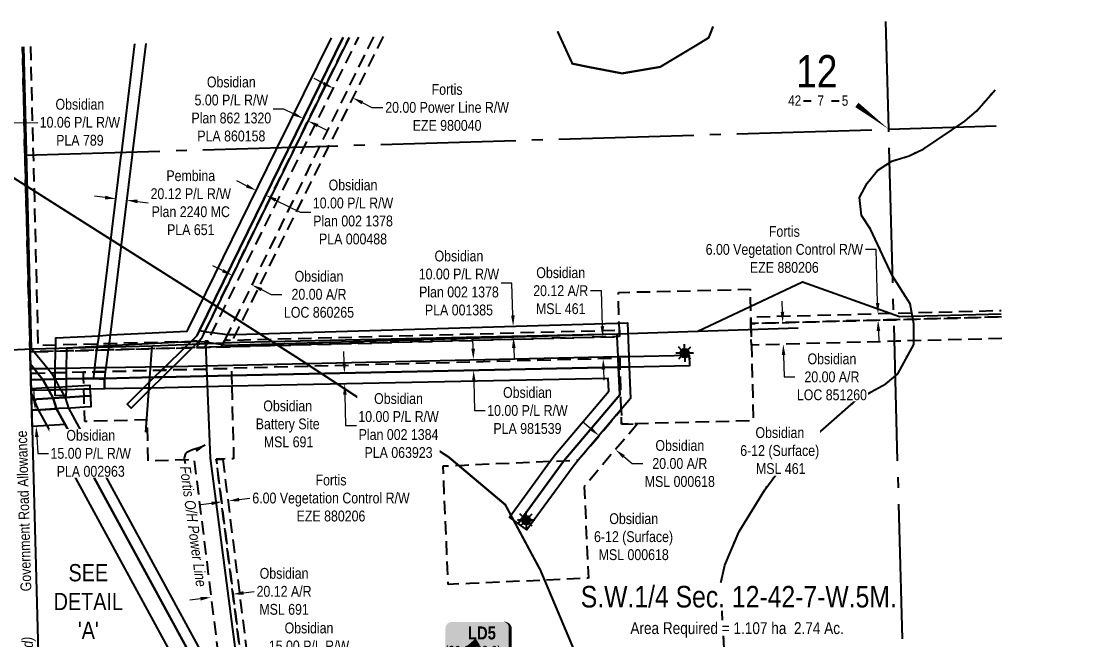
# Model space of a CAD drawing. Extents: x 633209 to 644713, y 5826006 to 5832721.
# Drawn here: x 642962 to 643951, y 5829767 to 5830340 of the extents above; entities that cross this region are included whole.
import ezdxf
from ezdxf.enums import TextEntityAlignment as Align

# ---------------------------------------------------------------- set-up
doc = ezdxf.new("R2010")
doc.units = 0
doc.header["$LTSCALE"] = 5
doc.header["$PDSIZE"] = 0.5
for name, pattern in [('DASHDOT2', [12.7, 6.35, -3.175, 0, -3.175]), ('foc-ACCESSROAD', [3.75, 2.5, -1.25]), ('foc-FLOWLINE', [3.75, 2.5, -1.25]), ('foc-QUARTERLINE', [33, 25, -3, 2, -3]), ('foc-WHEELTRACKS', [2, 0.4, -1.6])]:
    doc.linetypes.add(name, pattern=pattern)
doc.layers.get('Defpoints').update_dxf_attribs({"color": 9})
for name, color, linetype in [('10', 1, 'Continuous'), ('9', 3, 'Continuous'), ('AS-POWER', 104, 'foc-POWER'), ('AS-WILDLIFE', 131, 'DASHDOT2'), ('C-AR', 13, 'foc-ACCESSROAD'), ('C-RW', 13, 'Continuous'), ('C-SYMBOL', 7, 'Continuous'), ('C-WS', 13, 'foc-ACCESSROAD'), ('C-WS-S', 8, 'Continuous'), ('CG-NOTES', 7, 'Continuous'), ('DETAIL-T', 7, 'Continuous'), ('F-EZE', 190, 'foc-FLOWLINE'), ('F-RW', 190, 'Continuous'), ('L-AREAREQUIRED', 7, 'Continuous'), ('L-QSEC', 8, 'foc-QUARTERLINE'), ('L-ROAD-T', 7, 'Continuous'), ('L-SEC', 7, 'Continuous'), ('L-SECLBL', 7, 'Continuous'), ('P-TEMP-BLOCKS', 250, 'Continuous'), ('T-WATER-P3', 160, 'foc-WHEELTRACKS')]:
    doc.layers.add(name, color=color, linetype=linetype)
for name, color, linetype, lineweight in [('C-AR-T', 13, 'Continuous', 9), ('C-RW-T', 13, 'Continuous', 9), ('C-WS-T', 13, 'Continuous', 9), ('F-EZE-T', 190, 'Continuous', 9), ('T-TEXT', 48, 'Continuous', 18)]:
    doc.layers.add(name, color=color, linetype=linetype, lineweight=lineweight)
doc.styles.add('100L', font='ARIALN.TTF', dxfattribs={"height": 11})
doc.styles.add('175L', font='ARIALN.TTF', dxfattribs={"height": 20})
doc.styles.add('80', font='ARIALN.TTF', dxfattribs={"height": 10})
doc.styles.add('80CG', font='ARIALN.TTF', dxfattribs={"height": 10})
doc.styles.add('80L', font='ARIALN.TTF', dxfattribs={"height": 10})
doc.styles.add('80LS', font='ARIALNI.TTF', dxfattribs={"height": 10})
doc.styles.add('BOLD', font='ARIALNB.TTF')
doc.styles.add('foc-LtypeFont', font='ARIALN.TTF', dxfattribs={"height": 7.35})
doc.styles.add('SIMPLEX', font='ARIALN.TTF')
doc.linetypes.add('foc-POWER', pattern='A,6,-1,["P",foc-LtypeFont,S=0.2,R=0,X=-0.625,Y=-0.75],-1.24,4', length=12.24)
doc.linetypes.add('foc-POWER-NOLINE', pattern='A,0,-4,["P",foc-LtypeFont,S=0.2,R=0,X=-0.625,Y=-0.75],-8.24', length=12.24)
doc.linetypes.add('foc-TOPO-flowdirection-NOLINE', pattern='A,0,[">",foc-LtypeFont,S=0.3,R=0,X=0,Y=-0.945],-20,[">",foc-LtypeFont,S=0.3,R=0,X=0,Y=-0.945],0', length=20)
doc.dimstyles.new('Compass 5 000', dxfattribs={"dimscale": 5, "dimtxt": 9, "dimasz": 2, "dimexe": 0.2, "dimexo": 0.0625, "dimgap": 0.5, "dimtad": 0, "dimtih": 1, "dimtoh": 1, "dimzin": 0, "dimdsep": 46, "dimtxsty": '80CG', "dimcen": 0.1, "dimse1": 1, "dimse2": 1, "dimclrd": 256, "dimclrt": 256, "dimaunit": 1, "dimadec": 4, "dimazin": 0, "dimtfac": 0.06, "dimtofl": 0, "dimtmove": 0, "dimatfit": 1, "dimfxl": 0.2, "dimtolj": 1, "dimtzin": 0, "dimlwd": -1, "dimarcsym": 0})

# ---------------------------------------------------------------- blocks, each defined once
blk = doc.blocks.new('L-SECLBL')
at = {"layer": '9', "color": 7}
for p, q in [((-5.08, -27.83), (-12.29, -27.83)), ((20.7, -27.83), (13.5, -27.83))]:
    blk.add_line(p, q, dxfattribs=at)
at = {"layer": '10', "color": 2, "style": 'SIMPLEX'}
blk.add_attdef('SEC', text='', height=30, dxfattribs=at).set_placement((0, 0), align=Align.MIDDLE)
at = {"layer": '10', "color": 5, "style": '80L'}
blk.add_attdef('TWP', text='', height=9.5, dxfattribs=at).set_placement((-14.43, -27.37), align=Align.MIDDLE_RIGHT)
blk.add_attdef('RGE', text='', height=9.5, dxfattribs=at).set_placement((3.62, -27.37), align=Align.MIDDLE_CENTER)
blk.add_attdef('MER', text='', height=9.5, dxfattribs=at).set_placement((23.17, -27.37), align=Align.MIDDLE_LEFT)
blk = doc.blocks.new('label_road_undeveloped')
at = {"layer": 'L-ROAD-T', "style": '80L'}
blk.add_text('Government Road Allowance', height=10, dxfattribs=at).set_placement((0, 0), align=Align.MIDDLE_CENTER)
at = {"layer": 'T-TEXT', "style": '80LS'}
blk.add_text('(Undeveloped)', height=10, dxfattribs=at).set_placement((-154.19, 0), align=Align.MIDDLE_CENTER)
blk = doc.blocks.new('*D392')
at = {"layer": 'C-AR-T', "transparency": 16777216}
for p, q in [((643667.4, 5830070.6), (643667.14, 5830080.6)), ((643668.46, 5830030.6), (643668.99, 5830010.35)), ((643668.99, 5830010.35), (643678.99, 5830010.35))]:
    blk.add_line(p, q, dxfattribs=at)
for points in [[(643669.07, 5830070.65), (643665.74, 5830070.56), (643667.67, 5830060.61)], [(643670.12, 5830030.64), (643666.79, 5830030.56), (643668.19, 5830040.6)]]:
    blk.add_solid(points, dxfattribs=at)
at = {"layer": 'Defpoints', "color": 0, "transparency": 16777216}
for p in [(643703.16, 5830061.54), (643668.19, 5830040.6), (643703.69, 5830041.53)]:
    blk.add_point(p, dxfattribs=at)
at = {"layer": 'C-AR-T', "transparency": 16777216, "insert": (643713.28, 5830010.35), "char_height": 10, "attachment_point": 5, "style": '80CG', "bg_fill": 3, "box_fill_scale": 1.1, "bg_fill_color": 256, "bg_fill_true_color": 13158600, "bg_fill_transparency": 0}
blk.add_mtext('\\A1;Obsidian\\P20.00 A/R\\PLOC 851260', dxfattribs=at)
blk = doc.blocks.new('*D395')
at = {"layer": 'C-AR-T', "transparency": 16777216}
for p, q in [((643148.68, 5830108.78), (643139.7, 5830113.18)), ((643184.66, 5830091.18), (643193.64, 5830086.79)), ((643193.64, 5830086.79), (643203.64, 5830086.79))]:
    blk.add_line(p, q, dxfattribs=at)
for points in [[(643149.41, 5830110.28), (643147.95, 5830107.29), (643157.66, 5830104.39)], [(643185.39, 5830092.68), (643183.93, 5830089.69), (643175.68, 5830095.58)]]:
    blk.add_solid(points, dxfattribs=at)
at = {"layer": 'Defpoints', "color": 0, "transparency": 16777216}
for p in [(643174.39, 5830138.58), (643192.4, 5830129.77), (643175.68, 5830095.58)]:
    blk.add_point(p, dxfattribs=at)
at = {"layer": 'C-AR-T', "transparency": 16777216, "insert": (643237.98, 5830086.79), "char_height": 10, "attachment_point": 5, "style": '80CG'}
blk.add_mtext('\\A1;Obsidian\\P20.00 A/R\\PLOC 860265', dxfattribs=at)
blk = doc.blocks.new('*D398')
at = {"layer": 'C-AR-T', "transparency": 16777216}
for p, q in [((643499.7, 5830090.17), (643489.7, 5830090.17)), ((643500.55, 5830057.33), (643499.7, 5830090.17)), ((643501.6, 5830017.21), (643501.86, 5830007.21))]:
    blk.add_line(p, q, dxfattribs=at)
for points in [[(643502.22, 5830057.37), (643498.89, 5830057.28), (643500.81, 5830047.33)], [(643503.26, 5830017.25), (643499.93, 5830017.16), (643501.34, 5830027.2)]]:
    blk.add_solid(points, dxfattribs=at)
at = {"layer": 'Defpoints', "color": 0, "transparency": 16777216}
for p in [(643482.96, 5830046.86), (643500.81, 5830047.33), (643483.48, 5830026.74)]:
    blk.add_point(p, dxfattribs=at)
at = {"layer": 'C-AR-T', "transparency": 16777216, "insert": (643461.96, 5830090.17), "char_height": 10, "attachment_point": 5, "style": '80CG'}
blk.add_mtext('\\A1;Obsidian\\P20.12 A/R\\PMSL 461', dxfattribs=at)
blk = doc.blocks.new('*D403')
at = {"layer": 'C-AR-T', "transparency": 16777216}
for p, q in [((643167.95, 5829810.28), (643177.86, 5829811.64)), ((643128.19, 5829804.85), (643118.28, 5829803.5))]:
    blk.add_line(p, q, dxfattribs=at)
for points in [[(643167.73, 5829811.94), (643168.18, 5829808.63), (643158.05, 5829808.93)], [(643127.97, 5829806.5), (643128.42, 5829803.2), (643138.1, 5829806.2)]]:
    blk.add_solid(points, dxfattribs=at)
at = {"layer": 'Defpoints', "color": 0, "transparency": 16777216}
for p in [(643158.05, 5829808.93), (643139.65, 5829794.87), (643159.6, 5829797.6)]:
    blk.add_point(p, dxfattribs=at)
at = {"layer": 'C-AR-T', "transparency": 16777216, "insert": (643205.6, 5829811.64), "char_height": 10, "attachment_point": 5, "style": '80CG'}
blk.add_mtext('\\A1;Obsidian\\P20.12 A/R\\PMSL 691', dxfattribs=at)
blk = doc.blocks.new('*D411')
at = {"layer": 'C-AR-T', "transparency": 16777216}
for p, q in [((643489.86, 5829962.32), (643482.22, 5829968.77)), ((643520.38, 5829936.53), (643528.02, 5829930.08)), ((643528.02, 5829930.08), (643538.02, 5829930.08))]:
    blk.add_line(p, q, dxfattribs=at)
for points in [[(643490.94, 5829963.59), (643488.79, 5829961.04), (643497.5, 5829955.86)], [(643521.45, 5829937.8), (643519.3, 5829935.26), (643512.74, 5829942.98)]]:
    blk.add_solid(points, dxfattribs=at)
at = {"layer": 'Defpoints', "color": 0, "transparency": 16777216}
for p in [(643501.19, 5829960.23), (643512.74, 5829942.98), (643516.43, 5829947.35)]:
    blk.add_point(p, dxfattribs=at)
at = {"layer": 'C-AR-T', "transparency": 16777216, "insert": (643572.32, 5829930.08), "char_height": 10, "attachment_point": 5, "style": '80CG'}
blk.add_mtext('\\A1;Obsidian\\P20.00 A/R\\PMSL 000618', dxfattribs=at)
blk = doc.blocks.new('*D443')
at = {"layer": 'C-RW-T', "transparency": 16777216}
for p, q in [((642954.75, 5830245.6), (642977.32, 5830246.16)), ((642924.69, 5830244.85), (642914.69, 5830244.6))]:
    blk.add_line(p, q, dxfattribs=at)
for points in [[(642924.65, 5830246.51), (642924.73, 5830243.18), (642934.69, 5830245.09)], [(642954.71, 5830247.26), (642954.79, 5830243.93), (642944.75, 5830245.35)]]:
    blk.add_solid(points, dxfattribs=at)
at = {"layer": 'Defpoints', "color": 0, "transparency": 16777216}
for p in [(642934.69, 5830245.09), (642936.72, 5830163.6), (642946.79, 5830163.85)]:
    blk.add_point(p, dxfattribs=at)
at = {"layer": 'C-RW-T', "transparency": 16777216, "insert": (643016.41, 5830246.16), "char_height": 10, "attachment_point": 5, "style": '80CG'}
blk.add_mtext('\\A1;Obsidian\\P10.06 P/L R/W\\PPLA 789', dxfattribs=at)
blk = doc.blocks.new('*D456')
at = {"layer": 'C-RW-T', "transparency": 16777216}
for p, q in [((643170.84, 5830187.43), (643161.87, 5830191.84)), ((643197.74, 5830174.2), (643220.41, 5830163.05)), ((643220.41, 5830163.05), (643230.41, 5830163.05))]:
    blk.add_line(p, q, dxfattribs=at)
for points in [[(643171.58, 5830188.92), (643170.11, 5830185.93), (643179.82, 5830183.01)], [(643198.48, 5830175.69), (643197.01, 5830172.7), (643188.77, 5830178.61)]]:
    blk.add_solid(points, dxfattribs=at)
at = {"layer": 'Defpoints', "color": 0, "transparency": 16777216}
for p in [(643179.82, 5830183.01), (643141.86, 5830105.83), (643150.81, 5830101.43)]:
    blk.add_point(p, dxfattribs=at)
at = {"layer": 'C-RW-T', "transparency": 16777216, "insert": (643269.5, 5830163.05), "char_height": 10, "attachment_point": 5, "style": '80CG'}
blk.add_mtext('\\A1;Obsidian\\P10.00 P/L R/W\\PPlan 002 1378\\PPLA 000488', dxfattribs=at)
blk = doc.blocks.new('*D457')
at = {"layer": 'C-RW-T', "transparency": 16777216}
for p, q in [((643416.74, 5830097.27), (643406.74, 5830097.27)), ((643417.62, 5830067.25), (643416.74, 5830097.27)), ((643418.5, 5830037.23), (643418.79, 5830027.23))]:
    blk.add_line(p, q, dxfattribs=at)
for points in [[(643419.28, 5830067.29), (643415.95, 5830067.2), (643417.91, 5830057.25)], [(643420.16, 5830037.28), (643416.83, 5830037.18), (643418.2, 5830047.22)]]:
    blk.add_solid(points, dxfattribs=at)
at = {"layer": 'Defpoints', "color": 0, "transparency": 16777216}
for p in [(643321.18, 5830054.41), (643417.91, 5830057.25), (643321.48, 5830044.39)]:
    blk.add_point(p, dxfattribs=at)
at = {"layer": 'C-RW-T', "transparency": 16777216, "insert": (643367.65, 5830097.27), "char_height": 10, "attachment_point": 5, "style": '80CG'}
blk.add_mtext('\\A1;Obsidian\\P10.00 P/L R/W\\PPlan 002 1378\\PPLA 001385', dxfattribs=at)
blk = doc.blocks.new('*D459')
at = {"layer": 'C-RW-T', "transparency": 16777216}
for p, q in [((642974.4, 5829989.71), (642973.81, 5829999.69)), ((642976.47, 5829954.74), (642977.37, 5829939.49)), ((642977.37, 5829939.49), (642987.37, 5829939.49))]:
    blk.add_line(p, q, dxfattribs=at)
for points in [[(642976.06, 5829989.81), (642972.73, 5829989.61), (642974.99, 5829979.72)], [(642978.13, 5829954.84), (642974.8, 5829954.64), (642975.87, 5829964.72)]]:
    blk.add_solid(points, dxfattribs=at)
at = {"layer": 'Defpoints', "color": 0, "transparency": 16777216}
for p in [(642991.82, 5829980.72), (642975.87, 5829964.72)]:
    blk.add_point(p, dxfattribs=at)
at = {"layer": 'C-RW-T', "transparency": 16777216, "insert": (643026.45, 5829939.49), "char_height": 10, "attachment_point": 5, "style": '80CG', "bg_fill": 3, "box_fill_scale": 1.1, "bg_fill_color": 256, "bg_fill_true_color": 13158600, "bg_fill_transparency": 0}
blk.add_mtext('\\A1;Obsidian\\P15.00 P/L R/W\\PPLA 002963', dxfattribs=at)
at = {"layer": 'Defpoints', "color": 0, "transparency": 16777216}
blk.add_point((642992.71, 5829965.72), dxfattribs=at)
blk = doc.blocks.new('*D481')
at = {"layer": 'C-RW-T', "transparency": 16777216}
for p, q in [((643380.82, 5830036.41), (643380.6, 5830046.4)), ((643381.46, 5830006.36), (643382.04, 5829979.2)), ((643382.04, 5829979.2), (643392.04, 5829979.2))]:
    blk.add_line(p, q, dxfattribs=at)
for points in [[(643382.48, 5830036.44), (643379.15, 5830036.37), (643381.03, 5830026.41)], [(643383.13, 5830006.39), (643379.79, 5830006.32), (643381.25, 5830016.36)]]:
    blk.add_solid(points, dxfattribs=at)
at = {"layer": 'Defpoints', "color": 0, "transparency": 16777216}
for p in [(643472.2, 5830028.36), (643381.25, 5830016.36), (643472.41, 5830018.31)]:
    blk.add_point(p, dxfattribs=at)
at = {"layer": 'C-RW-T', "transparency": 16777216, "insert": (643431.13, 5829979.2), "char_height": 10, "attachment_point": 5, "style": '80CG'}
blk.add_mtext('\\A1;Obsidian\\P10.00 P/L R/W\\PPLA 981539', dxfattribs=at)
blk = doc.blocks.new('*D483')
at = {"layer": 'C-RW-T', "transparency": 16777216}
for p, q in [((643039.88, 5830176.52), (643029.95, 5830177.73)), ((643069.67, 5830172.87), (643079.6, 5830171.66))]:
    blk.add_line(p, q, dxfattribs=at)
for points in [[(643040.08, 5830178.17), (643039.68, 5830174.86), (643049.81, 5830175.3)], [(643069.88, 5830174.53), (643069.47, 5830171.22), (643059.75, 5830174.09)]]:
    blk.add_solid(points, dxfattribs=at)
at = {"layer": 'Defpoints', "color": 0, "transparency": 16777216}
for p in [(643059.75, 5830174.09), (643042.21, 5830113.23), (643052.15, 5830112.01)]:
    blk.add_point(p, dxfattribs=at)
at = {"layer": 'C-RW-T', "transparency": 16777216, "insert": (643119.14, 5830171.66), "char_height": 10, "attachment_point": 5, "style": '80CG'}
blk.add_mtext('\\A1;Pembina\\P20.12 P/L R/W\\PPlan 2240 MC\\PPLA 651', dxfattribs=at)
blk = doc.blocks.new('*D484')
at = {"layer": 'C-RW-T', "transparency": 16777216}
for p, q in [((643205.45, 5830258.45), (643195.45, 5830258.45)), ((643214.43, 5830254.05), (643205.45, 5830258.45)), ((643236.73, 5830243.13), (643245.71, 5830238.73))]:
    blk.add_line(p, q, dxfattribs=at)
for points in [[(643215.16, 5830255.55), (643213.7, 5830252.56), (643223.41, 5830249.65)], [(643237.46, 5830244.63), (643236, 5830241.63), (643227.75, 5830247.53)]]:
    blk.add_solid(points, dxfattribs=at)
at = {"layer": 'Defpoints', "color": 0, "transparency": 16777216}
for p in [(643227.75, 5830247.53), (643156.72, 5830113.5), (643161.06, 5830111.38)]:
    blk.add_point(p, dxfattribs=at)
at = {"layer": 'C-RW-T', "transparency": 16777216, "insert": (643156.72, 5830258.45), "char_height": 10, "attachment_point": 5, "style": '80CG'}
blk.add_mtext('\\A1;Obsidian\\P5.00 P/L R/W\\PPlan 862 1320\\PPLA 860158', dxfattribs=at)
blk = doc.blocks.new('*D488')
at = {"layer": 'C-RW-T', "transparency": 16777216}
for p, q in [((643261.34, 5830023.8), (643261.13, 5830033.8)), ((643261.97, 5829993.85), (643262.58, 5829965.23)), ((643262.58, 5829965.23), (643272.58, 5829965.23))]:
    blk.add_line(p, q, dxfattribs=at)
for points in [[(643263.01, 5830023.83), (643259.68, 5830023.76), (643261.55, 5830013.8)], [(643263.64, 5829993.89), (643260.31, 5829993.82), (643261.76, 5830003.85)]]:
    blk.add_solid(points, dxfattribs=at)
at = {"layer": 'Defpoints', "color": 0, "transparency": 16777216}
for p in [(643279.1, 5830014.17), (643261.76, 5830003.85), (643279.31, 5830004.22)]:
    blk.add_point(p, dxfattribs=at)
at = {"layer": 'C-RW-T', "transparency": 16777216, "insert": (643311.67, 5829965.23), "char_height": 10, "attachment_point": 5, "style": '80CG', "bg_fill": 3, "box_fill_scale": 1.1, "bg_fill_color": 256, "bg_fill_true_color": 13158600, "bg_fill_transparency": 0}
blk.add_mtext('\\A1;Obsidian\\P10.00 P/L R/W\\PPlan 002 1384\\PPLA 063923', dxfattribs=at)
blk = doc.blocks.new('*D509')
at = {"layer": 'Defpoints', "color": 0, "transparency": 16777216}
for p in [(643755.92, 5830068.93), (643834.77, 5830071.01), (643834.93, 5830065.02)]:
    blk.add_point(p, dxfattribs=at)
at = {"layer": 'F-EZE-T', "transparency": 16777216}
for p, q in [((643754.35, 5830128.41), (643744.35, 5830128.41)), ((643755.65, 5830078.93), (643754.35, 5830128.41)), ((643756.34, 5830052.95), (643756.6, 5830042.95))]:
    blk.add_line(p, q, dxfattribs=at)
for points in [[(643757.32, 5830078.97), (643753.99, 5830078.88), (643755.92, 5830068.93)], [(643758, 5830052.99), (643754.67, 5830052.9), (643756.07, 5830062.94)]]:
    blk.add_solid(points, dxfattribs=at)
at = {"layer": 'F-EZE-T', "transparency": 16777216, "insert": (643669.19, 5830128.41), "char_height": 10, "attachment_point": 5, "style": '80CG'}
blk.add_mtext('\\A1;Fortis\\P6.00 Vegetation Control R/W\\PEZE 880206', dxfattribs=at)
blk = doc.blocks.new('*D510')
at = {"layer": 'Defpoints', "color": 0, "transparency": 16777216}
for p in [(643269.17, 5830268.84), (643215.69, 5830206.08), (643233.59, 5830197.19)]:
    blk.add_point(p, dxfattribs=at)
at = {"layer": 'F-EZE-T', "transparency": 16777216}
for p, q in [((643242.3, 5830282.18), (643233.35, 5830286.62)), ((643278.12, 5830264.39), (643287.08, 5830259.95)), ((643287.08, 5830259.95), (643297.08, 5830259.95))]:
    blk.add_line(p, q, dxfattribs=at)
for points in [[(643243.04, 5830283.67), (643241.56, 5830280.68), (643251.26, 5830277.73)], [(643278.86, 5830265.89), (643277.38, 5830262.9), (643269.17, 5830268.84)]]:
    blk.add_solid(points, dxfattribs=at)
at = {"layer": 'F-EZE-T', "transparency": 16777216, "insert": (643356.67, 5830259.95), "char_height": 10, "attachment_point": 5, "style": '80CG'}
blk.add_mtext('\\A1;Fortis\\P20.00 Power Line R/W\\PEZE 980040', dxfattribs=at)
blk = doc.blocks.new('*D511')
at = {"layer": 'Defpoints', "color": 0, "transparency": 16777216}
for p in [(643154.12, 5829895.39), (643150.57, 5829877.04), (643156.51, 5829877.85)]:
    blk.add_point(p, dxfattribs=at)
at = {"layer": 'F-EZE-T', "transparency": 16777216}
for p, q in [((643138.26, 5829893.22), (643128.35, 5829891.87)), ((643164.02, 5829896.74), (643173.93, 5829898.1))]:
    blk.add_line(p, q, dxfattribs=at)
for points in [[(643138.03, 5829894.87), (643138.49, 5829891.57), (643148.17, 5829894.57)], [(643163.8, 5829898.39), (643164.25, 5829895.09), (643154.12, 5829895.39)]]:
    blk.add_solid(points, dxfattribs=at)
at = {"layer": 'F-EZE-T', "transparency": 16777216, "insert": (643249.09, 5829898.1), "char_height": 10, "attachment_point": 5, "style": '80CG'}
blk.add_mtext('\\A1;Fortis\\P6.00 Vegetation Control R/W\\PEZE 880206', dxfattribs=at)
blk = doc.blocks.new('GAS')
h = blk.add_hatch(color=255)
h.dxf.hatch_style = 1
edge = h.paths.add_edge_path()
edge.add_arc((0, 0), 0.9, 0, 360)
for p, q in [((-0.81, 0), (-1.62, 0)), ((-0.57, 0.57), (-1.14, 1.14)), ((0, 0.81), (0, 1.62)), ((0.57, 0.57), (1.14, 1.14)), ((1.62, 0), (0.81, 0)), ((-0.57, -0.57), (-1.14, -1.14)), ((0, -0.81), (0, -1.62)), ((1.14, -1.14), (0.57, -0.57))]:
    blk.add_line(p, q)
blk.add_circle((0, 0), 0.8)
blk = doc.blocks.new('*D561')
at = {"layer": 'C-RW-T', "transparency": 16777216}
for p, q in [((643141.59, 5829731.98), (643179.62, 5829752.68)), ((643179.62, 5829752.68), (643189.62, 5829752.68)), ((643110.86, 5829715.24), (643102.07, 5829710.46))]:
    blk.add_line(p, q, dxfattribs=at)
for points in [[(643140.8, 5829733.44), (643142.39, 5829730.51), (643132.81, 5829727.2)], [(643110.06, 5829716.71), (643111.65, 5829713.78), (643119.64, 5829720.03)]]:
    blk.add_solid(points, dxfattribs=at)
at = {"layer": 'Defpoints', "color": 0, "transparency": 16777216}
for p in [(643132.81, 5829727.2), (643154.29, 5829687.73), (643141.12, 5829680.56)]:
    blk.add_point(p, dxfattribs=at)
at = {"layer": 'C-RW-T', "transparency": 16777216, "insert": (643228.7, 5829752.68), "char_height": 10, "attachment_point": 5, "style": '80CG'}
blk.add_mtext('\\A1;Obsidian\\P15.00 P/L R/W\\PPlan 092 7450\\PPLA 065241', dxfattribs=at)
blk = doc.blocks.new('*U563')
at = {"true_color": 0xff8aff}
h = blk.add_hatch(color=211, dxfattribs=at)
edge = h.paths.add_edge_path()
edge.add_line((-24, -20), (24, -20))
edge.add_arc((24, -14), 6, 270, 360)
edge.add_line((30, -14), (30, 12.5))
edge.add_arc((24, 12.5), 6, 0, 90)
edge.add_line((24, 18.5), (-24, 18.5))
edge.add_arc((-24, 12.5), 6, 90, 180)
edge.add_line((-30, 12.5), (-30, -14))
edge.add_arc((-24, -14), 6, 180, 270)
at = {"color": 250, "flags": 128}
blk.add_lwpolyline([(-24, -20, 3, 3, 0), (24, -20, 3, 3, 0.414214), (30, -14, 3, 3, 0), (30, 12.5, 3, 0, 0.414214), (24, 18.5, 0, 0, 0), (-24, 18.5, 0, 0, 0.414214), (-30, 12.5, 0, 0, 0), (-30, -14, 0, 3, 0.414214)], format="xyseb", close=True, dxfattribs=at)
at = {"flags": 128}
blk.add_lwpolyline([(-20.15, -12.92, 0, 7.5, 0), (0, 0, 0, 0, 0)], format="xyseb", dxfattribs=at)
at = {"color": 250}
for tag, p, height, style in [('TEMP_AREA_W1_001', (-9.21, 2.24), 12, 'BOLD'), ('ENTER_TEXT_001', (-30.66, -12.78), 9, '80')]:
    blk.add_attdef(tag, p, '', height=height, dxfattribs=dict(at, style=style))

msp = doc.modelspace()

# ---------------------------------------------------------------- linework, layer by layer
at = {"layer": 'AS-POWER', "linetype": 'foc-POWER-NOLINE', "flags": 128}
msp.add_lwpolyline([(642971.668, 5830036.257), (642964.542, 5830316.09)], dxfattribs=at)
at = {"layer": 'AS-POWER', "flags": 128}
for points in [[(643589.125, 5830052.817), (643685.938, 5830098.514), (643775.981, 5830066.154), (643870.235, 5830068.64)], [(643164.366, 5830042.488), (643514.776, 5830050.393), (643682.064, 5830055.845)], [(642616.759, 5829971.844), (642645.485, 5830021.697), (642972.517, 5830036.279), (643083.662, 5830039.169), (643164.366, 5830042.488)], [(643077.434, 5829959.212), (643083.278, 5830039.159)], [(643132.754, 5830041.188), (643137.195, 5829935.179), (643170.16, 5829682.164), (643183.544, 5829576.473), (643195.737, 5829478.421), (643209.897, 5829372.518)]]:
    msp.add_lwpolyline(points, dxfattribs=at)
at = {"layer": 'AS-WILDLIFE', "const_width": 2, "flags": 128}
for points in [[(643458.956, 5830330.581), (643469.562, 5830307.5), (643472.812, 5830300.5), (643487.5, 5830297.5), (643518.813, 5830291.5), (643554.187, 5830297.5), (643588.375, 5830318), (643599, 5830324.5), (643600.438, 5830328), (643603.17, 5830334.909)], [(644549.565, 5828553.863), (644396.375, 5828657.5), (644240.937, 5828763), (644211.5, 5828794.5), (644198.813, 5828808), (644171.562, 5828863), (644139.188, 5828918), (644130.5, 5829024.5), (644099.5, 5829081.5), (644098, 5829084.5), (644040.875, 5829123), (643992.5, 5829144.5), (643901.625, 5829185), (643778.875, 5829218.5), (643768.375, 5829221.5), (643726.75, 5829251), (643702.125, 5829283.5), (643663, 5829335), (643580.375, 5829525.5), (643511.063, 5829673.5), (643498.25, 5829701), (643488.187, 5829724.5), (643443.063, 5829831.5), (643437.375, 5829842), (643410.563, 5829892), (643358.25, 5829936), (643256.188, 5830003), (643218.062, 5830028), (643159.125, 5830065.5), (642911.875, 5830222), (642850.687, 5830261), (642813.25, 5830284.5), (642795.424, 5830311.128)]]:
    msp.add_lwpolyline(points, dxfattribs=at)
at = {"layer": 'C-AR', "flags": 128}
for points in [[(643288.45, 5830325.465), (643237.191, 5830221.268), (643232.826, 5830212.401), (643153.132, 5830049.486), (643150.454, 5830044.217), (643148.414, 5830040.051), (643147.475, 5830038.129), (643132.111, 5830037.73), (643124.899, 5830037.542), (643127.632, 5830043.122), (643127.883, 5830043.635), (643128.837, 5830045.581), (643132.183, 5830052.411), (643214.554, 5830220.591), (643214.869, 5830221.235), (643265.81, 5830324.786)], [(643870.848, 5830045.931), (643772.94, 5830043.354), (643638.67, 5830039.819), (643638.185, 5830059.827), (643772.397, 5830063.369), (643870.308, 5830065.949)]]:
    msp.add_lwpolyline(points, dxfattribs=at)
at = {"layer": 'C-RW'}
for points in [[(643260.217, 5830324.618), (643260.171, 5830324.525), (643209.397, 5830221.062), (643209.088, 5830220.427), (643127.185, 5830053.185), (643124.749, 5830048.405), (643120.449, 5830044.184), (643119.671, 5830043.415), (643118.924, 5830042.675), (643110.486, 5830042.488), (643043.246, 5830039.069), (643032.591, 5830038.403), (643004.044, 5830036.907), (643004.011, 5830034.398), (643003.8, 5830018.529), (643003.742, 5830014.252), (643003.662, 5830008.424), (643003.585, 5830001.317), (643003.554, 5829998.312), (643003.483, 5829992.78), (643001.716, 5829992.839), (642993.474, 5829992.986), (642993.536, 5829998.102), (642993.559, 5830000.773), (642993.351, 5830008.221), (642993.467, 5830013.985), (642993.554, 5830018.333), (642993.872, 5830034.133), (642993.993, 5830040.144), (642994.123, 5830046.604), (643034.27, 5830048.395), (643044.476, 5830049.243), (643115.79, 5830052.818), (643116.933, 5830055.151), (643198.056, 5830220.097), (643198.364, 5830220.727), (643249.499, 5830324.296)], [(643265.81, 5830324.786), (643214.869, 5830221.235), (643214.554, 5830220.591), (643132.183, 5830052.411), (643128.837, 5830045.581), (643126.839, 5830043.606), (643126.521, 5830043.287), (643120.564, 5830037.429), (643102.99, 5830020.121), (643099.618, 5830016.747), (643093.07, 5830010.193), (643082.599, 5830000.046), (643063.762, 5829981.414), (643060.219, 5829984.99), (643075.131, 5829999.959), (643085.269, 5830010.028), (643092.076, 5830016.551), (643095.641, 5830019.966), (643113.346, 5830037.241), (643118.924, 5830042.675), (643119.671, 5830043.415), (643120.449, 5830044.184), (643124.749, 5830048.405), (643127.185, 5830053.185), (643209.088, 5830220.427), (643209.397, 5830221.062), (643260.171, 5830324.525), (643260.217, 5830324.618)], [(643209.882, 5829585.61), (643002.645, 5829966.308), (642994.703, 5829980.898), (642991.56, 5829990.577), (642987.504, 5829998.045), (642986.229, 5830000.392), (642982.091, 5830008.008), (642977.555, 5830013.571), (642974.963, 5830016.747), (642970.618, 5830022.023), (642970.186, 5830038.495), (642974.184, 5830033.622), (642986.676, 5830018.19), (642990.177, 5830013.899), (642990.517, 5830013.482), (642993.351, 5830008.221), (642997.282, 5830000.967), (642998.774, 5829998.221), (643001.716, 5829992.839), (643002.626, 5829991.169), (643005.88, 5829981.401), (643256.135, 5829521.677)]]:
    msp.add_lwpolyline(points, dxfattribs=at)
for points in [[(643138.929, 5830051.469), (643153.132, 5830049.486), (643154.29, 5830049.52), (643160.365, 5830049.698), (643513.862, 5830060.063), (643516.142, 5830060.132), (643523.828, 5830060.364), (643525.186, 5830029.349), (643525.476, 5830019.446), (643526.695, 5829990.312), (643518.082, 5829980.224), (643517.372, 5829979.386), (643478.514, 5829933.383), (643472.768, 5829926.409), (643430.68, 5829868.745), (643422.582, 5829874.575), (643464.896, 5829932.628), (643516.59, 5829993.795), (643515.511, 5830019.23), (643515.261, 5830027.566), (643515.209, 5830029.318), (643514.282, 5830047.68), (643514.163, 5830050.033), (643152.57, 5830039.437), (643148.414, 5830040.051), (643134.297, 5830042.137), (643128.759, 5830042.956), (643127.632, 5830043.122), (643126.521, 5830043.287), (643124.743, 5830043.548), (643120.449, 5830044.184), (643124.749, 5830048.405), (643127.185, 5830053.185), (643132.183, 5830052.411), (643133.332, 5830052.251), (643138.929, 5830051.469)], [(643581.132, 5830030.502), (643581.323, 5830020.51), (643525.476, 5830019.446), (643517.132, 5830019.265), (643515.511, 5830019.23), (643156.882, 5830011.556), (643093.07, 5830010.193), (643085.269, 5830010.028), (643039.188, 5830008.992), (643029.076, 5830008.964), (643019.856, 5830008.768), (643003.662, 5830008.424), (642993.351, 5830008.221), (642982.091, 5830008.008), (642970.993, 5830007.752), (642970.845, 5830013.4), (642970.717, 5830018.279), (642986.676, 5830018.19), (642993.554, 5830018.333), (643003.8, 5830018.529), (643030.277, 5830019.023), (643040.397, 5830019.148), (643095.641, 5830019.966), (643102.99, 5830020.121), (643515.209, 5830029.318), (643525.186, 5830029.349), (643581.132, 5830030.502)], [(643311.09, 5829403.481), (643325.147, 5829377.648), (643308.328, 5829377.156), (643294.274, 5829402.987), (643288.075, 5829414.403), (643284.283, 5829421.377), (643221.114, 5829533.612), (642986.105, 5829965.33), (642978.18, 5829979.889), (642971.304, 5829995.907), (642970.993, 5830007.752), (642970.845, 5830013.4), (642970.618, 5830022.023), (642974.963, 5830016.747), (642977.555, 5830013.571), (642982.091, 5830008.008), (642986.229, 5830000.392), (642987.504, 5829998.045), (642991.56, 5829990.577), (642994.703, 5829980.898), (643002.645, 5829966.308), (643241.868, 5829526.851), (643301.103, 5829421.834), (643311.09, 5829403.481)], [(643464.896, 5829932.628), (643422.582, 5829874.575), (643414.498, 5829880.473), (643452.283, 5829932.255), (643457.023, 5829938.751), (643506.427, 5829997.269), (643505.929, 5830009.015), (643157.139, 5830001.64), (643082.599, 5830000.046), (643075.131, 5829999.959), (643039.317, 5829999.275), (643039.098, 5830008.234), (643039.188, 5830008.992), (643085.269, 5830010.028), (643093.07, 5830010.193), (643156.882, 5830011.556), (643515.511, 5830019.23), (643516.59, 5829993.795), (643464.896, 5829932.628)], [(642986.808, 5829990.318), (642971.474, 5829989.453), (642971.256, 5829997.753), (642971.208, 5829999.589), (642986.229, 5830000.392), (642993.559, 5830000.773), (642997.282, 5830000.968), (643003.586, 5830001.317), (643020.022, 5830002.388), (643025.511, 5830002.745), (643025.734, 5829999.051), (643026.114, 5829992.914), (643020.28, 5829992.481), (643002.626, 5829991.169), (642991.56, 5829990.578), (642986.808, 5829990.318)], [(642979.922, 5829979.985), (642971.735, 5829979.526), (642971.474, 5829989.453), (642986.808, 5829990.318), (642991.56, 5829990.577), (643002.626, 5829991.169), (643020.28, 5829992.481), (643026.114, 5829992.914), (643026.67, 5829982.595), (643020.547, 5829982.232), (643007.927, 5829981.485), (642996.858, 5829981.031), (642979.922, 5829979.985)], [(642987.856, 5829965.433), (642972.129, 5829964.505), (642971.735, 5829979.526), (642979.922, 5829979.985), (642994.703, 5829980.898), (643002.645, 5829966.308), (642987.856, 5829965.433)]]:
    msp.add_lwpolyline(points, close=True, dxfattribs=at)
at = {"layer": 'C-WS', "flags": 128}
for points in [[(643638.185, 5830059.827), (643638.67, 5830039.819), (643640.371, 5829969.594), (643533.017, 5829966.983), (643518.408, 5829966.628), (643518.082, 5829980.224), (643517.132, 5830019.265), (643516.93, 5830027.609), (643515.261, 5830027.566), (643156.708, 5830018.233), (643099.618, 5830016.747), (643092.076, 5830016.551), (643039.925, 5830015.193), (643029.789, 5830014.93), (643019.702, 5830014.668), (643003.742, 5830014.252), (642993.467, 5830013.985), (642990.177, 5830013.899), (642977.555, 5830013.571), (642970.845, 5830013.4), (642970.717, 5830018.279), (642970.316, 5830033.532), (642974.184, 5830033.622), (642979.337, 5830033.757), (642993.872, 5830034.133), (643004.011, 5830034.398), (643032.2, 5830035.131), (643042.721, 5830035.404), (643113.346, 5830037.241), (643120.564, 5830037.429), (643124.899, 5830037.542), (643132.111, 5830037.73), (643147.475, 5830038.129), (643514.282, 5830047.68), (643516.443, 5830047.737), (643516.297, 5830053.739), (643516.142, 5830060.132), (643515.452, 5830088.591), (643637.415, 5830091.557), (643638.039, 5830065.828), (643638.185, 5830059.827)], [(643157.139, 5830001.64), (643158.888, 5829934.526), (643148.803, 5829934.264), (643142.764, 5829934.107), (643174.199, 5829680.389), (643185.33, 5829593.998), (643190.397, 5829554.665), (643191.821, 5829543.619), (643200.364, 5829477.304), (643212.742, 5829422.145), (643191.199, 5829421.545), (643180.416, 5829474.734), (643154.251, 5829677.819), (643122.517, 5829933.581), (643079.729, 5829932.467), (643078.738, 5829970.515), (643020.891, 5829969.009), (643020.547, 5829982.232), (643020.28, 5829992.481), (643020.114, 5829998.864), (643020.022, 5830002.388), (643019.856, 5830008.768), (643019.702, 5830014.668), (643029.789, 5830014.93), (643039.925, 5830015.193), (643092.076, 5830016.551), (643099.618, 5830016.747), (643156.708, 5830018.233), (643156.882, 5830011.556), (643157.139, 5830001.64)], [(643533.017, 5829966.983), (643483.781, 5829908.709), (643487.554, 5829823.826), (643377.748, 5829818.963), (643357.78, 5829818.075), (643352.907, 5829927.836), (643372.869, 5829928.728), (643452.283, 5829932.255), (643452.826, 5829932.279), (643464.896, 5829932.628), (643478.514, 5829933.383), (643517.372, 5829979.386), (643518.082, 5829980.224), (643518.408, 5829966.628), (643533.017, 5829966.983)]]:
    msp.add_lwpolyline(points, close=True, dxfattribs=at)
at = {"layer": 'F-EZE', "flags": 128}
for points in [[(643297.412, 5830325.734), (643245.674, 5830221.522), (643160.365, 5830049.698), (643157.737, 5830044.406), (643151.698, 5830044.249), (643150.454, 5830044.217), (643148.414, 5830040.051), (643147.475, 5830038.129), (643132.111, 5830037.73), (643134.297, 5830042.137), (643135.141, 5830043.838), (643138.929, 5830051.469), (643223.016, 5830220.844), (643274.749, 5830325.054)], [(642970.557, 5830316.266), (642973.115, 5830215.962), (642977.58, 5830039.717), (642993.993, 5830040.144), (643032.045, 5830041.135), (643033.054, 5830041.161), (643043.532, 5830041.434), (643119.671, 5830043.415), (643124.743, 5830043.548), (643126.839, 5830043.606), (643127.883, 5830043.635), (643135.141, 5830043.838), (643134.297, 5830042.137), (643132.111, 5830037.731), (643124.899, 5830037.544), (643120.563, 5830037.431), (643113.346, 5830037.242), (643042.721, 5830035.404), (643032.2, 5830035.131), (643004.011, 5830034.398), (642993.872, 5830034.134), (642979.337, 5830033.757), (642974.184, 5830033.622), (642970.316, 5830033.532), (642965.53, 5830215.78), (642963.227, 5830316.051)], [(643870.308, 5830065.936), (643772.397, 5830063.359), (643638.185, 5830059.827), (643638.039, 5830065.829), (643772.234, 5830069.36), (643870.146, 5830071.937)]]:
    msp.add_lwpolyline(points, dxfattribs=at)
for points in [[(643516.297, 5830053.739), (643516.443, 5830047.737), (643514.282, 5830047.68), (643147.475, 5830038.131), (643148.414, 5830040.051), (643150.454, 5830044.217), (643151.698, 5830044.249), (643157.737, 5830044.406), (643516.297, 5830053.739)], [(643148.803, 5829934.264), (643183.505, 5829655.099), (643175.583, 5829669.653), (643142.764, 5829934.107), (643148.803, 5829934.264)]]:
    msp.add_lwpolyline(points, close=True, dxfattribs=at)
at = {"layer": 'F-RW', "flags": 128}
msp.add_lwpolyline([(643077.59, 5830319.138), (643064.942, 5830216.544), (643064.889, 5830216.116), (643044.476, 5830049.243), (643043.532, 5830041.433), (643043.246, 5830039.069), (643042.721, 5830035.404), (643040.397, 5830019.148), (643039.925, 5830015.193), (643039.188, 5830008.992), (643039.098, 5830008.234), (643029.076, 5830008.964), (643029.789, 5830014.93), (643030.277, 5830019.023), (643032.2, 5830035.131), (643032.591, 5830038.403), (643033.054, 5830041.161), (643034.27, 5830048.395), (643054.782, 5830215.814), (643054.833, 5830216.225), (643067.46, 5830318.834)], dxfattribs=at)
msp.add_lwpolyline([(643039.098, 5830008.234), (643039.317, 5829999.275), (643025.734, 5829999.051), (643020.114, 5829998.864), (643003.554, 5829998.312), (642998.774, 5829998.221), (642993.536, 5829998.102), (642987.504, 5829998.045), (642971.256, 5829997.753), (642970.993, 5830007.752), (642982.091, 5830008.008), (642993.351, 5830008.221), (643003.662, 5830008.424), (643019.856, 5830008.768), (643029.076, 5830008.964), (643039.098, 5830008.234)], close=True, dxfattribs=at)
at = {"layer": 'L-QSEC'}
for p, q in [((643765.882, 5830239.823), (643763.187, 5830339.71)), ((642965.53, 5830215.78), (643765.882, 5830239.823)), ((643765.882, 5830239.823), (643865.536, 5830242.807)), ((643787.522, 5829437.775), (643765.882, 5830239.823))]:
    msp.add_line(p, q, dxfattribs=at)
at = {"layer": 'L-SEC'}
for p, q in [((642963.171, 5830316.05), (642965.53, 5830215.78)), ((642965.53, 5830215.78), (642986.536, 5829415.943)), ((642965.53, 5830215.78), (642986.536, 5829415.943))]:
    msp.add_line(p, q, dxfattribs=at)
at = {"layer": 'L-SECLBL', "flags": 128}
msp.add_lwpolyline([(643765.882, 5830239.823, 0, 5, 0), (643736.388, 5830262.337, 0, 0, 0)], format="xyseb", dxfattribs=at)
at = {"layer": 'T-WATER-P3', "flags": 128}
msp.add_lwpolyline([(643694.749, 5829553.934), (643687.33, 5829581.794), (643652.368, 5829651.866), (643623.388, 5829726.238), (643613.575, 5829758.982), (643609.956, 5829818.191), (643613.998, 5829835.877), (643627.214, 5829867.174), (643651.028, 5829905.877), (643669.139, 5829930.215), (643735.946, 5829989.077), (643763.223, 5830003.814), (643774.458, 5830013.319), (643789.081, 5830040.506), (643789.188, 5830059.534), (643785.639, 5830077.943), (643769.012, 5830104.422), (643748.984, 5830147.153), (643740.707, 5830159.967), (643738.873, 5830176.43), (643746.022, 5830189.827), (643755.604, 5830201.607), (643768.677, 5830210.212), (643784.919, 5830215.116), (643798.531, 5830221.764), (643836.576, 5830247.244), (643847.483, 5830256.945), (643864.632, 5830276.329)], dxfattribs=at)
at = {"layer": 'T-WATER-P3', "linetype": 'foc-TOPO-flowdirection-NOLINE', "flags": 128}
msp.add_lwpolyline([(643694.749, 5829553.934), (643687.33, 5829581.794), (643652.368, 5829651.866), (643623.388, 5829726.238), (643613.575, 5829758.982), (643609.956, 5829818.191), (643613.998, 5829835.877), (643627.214, 5829867.174), (643651.028, 5829905.877), (643669.139, 5829930.215), (643735.946, 5829989.077), (643763.223, 5830003.814), (643774.458, 5830013.319), (643789.081, 5830040.506), (643789.188, 5830059.534), (643785.639, 5830077.943), (643769.012, 5830104.422), (643748.984, 5830147.153), (643740.707, 5830159.967), (643738.873, 5830176.43), (643746.022, 5830189.827), (643755.604, 5830201.607), (643768.677, 5830210.212), (643784.919, 5830215.116), (643798.531, 5830221.764), (643836.576, 5830247.244), (643847.483, 5830256.945), (643864.632, 5830276.329)], dxfattribs=at)

# ---------------------------------------------------------------- block references
at = {"layer": 'C-WS-S', "xscale": 4.999999999999792, "yscale": 4.999999999999792, "zscale": 4.999999999999792, "rotation": 0.2260728010244115}
for p in [(643576.819, 5830032.423), (643429.891, 5829877.724)]:
    msp.add_blockref('GAS', p, dxfattribs=at)
at = {"layer": 'CG-NOTES', "xscale": 0.9996836799999999, "yscale": 0.9996836799999999, "zscale": 0.9996836799999999, "rotation": 91.60030847652281}
msp.add_blockref('label_road_undeveloped', (642964.389, 5829886.168), dxfattribs=at)
at = {"layer": 'L-SECLBL'}
msp.add_blockref('L-SECLBL', (643699.24, 5830293.671), dxfattribs=at).add_auto_attribs({'SEC': '12', 'TWP': '42', 'RGE': '7', 'MER': '5'})
at = {"layer": 'P-TEMP-BLOCKS', "color": 3, "xscale": 0.99968368, "yscale": 0.99968368, "zscale": 0.99968368}
msp.add_blockref('*U563', (643385.158, 5829764.941), dxfattribs=at).add_auto_attribs({'TEMP_AREA_W1_001': 'LD5', 'ENTER_TEXT_001': '(30.0x60.0)'})

# ---------------------------------------------------------------- texts
at = {"layer": 'AS-POWER', "linetype": 'ByBlock', "insert": (643118.797, 5829928.739), "char_height": 9.99685, "attachment_point": 1, "rotation": 277.783926, "style": '80L'}
msp.add_mtext_dynamic_manual_height_columns('\\pi0.36166;{\\fArial Narrow|b0|i1|c0|p34;Fortis O/H Power Line}', width=112.53665, gutter_width=50.016, heights=[0], dxfattribs=at)
at = {"layer": 'C-AR-T', "insert": (643492.578, 5829884.028), "char_height": 10, "attachment_point": 1, "style": '80L'}
msp.add_mtext_dynamic_manual_height_columns('\\pi14.41;Obsidian\\P\\pi0.26953;6-12 (Surface)\\P\\pi4.5294;MSL 000618', width=72.65365, gutter_width=50.016, heights=[0], dxfattribs=at)
at = {"layer": 'C-WS-T', "insert": (643171.953, 5829988.492), "char_height": 10, "attachment_point": 1, "style": '80L'}
msp.add_mtext_dynamic_manual_height_columns('\\pi14.41;Obsidian\\P\\pi7.3875;Battery Site\\P\\pi14.888;MSL 691', width=72.65365, gutter_width=50.016, heights=[0], dxfattribs=at)
at = {"layer": 'DETAIL-T', "color": 3, "insert": (643024.201, 5829802.317), "char_height": 15.9949, "width": 63.616, "attachment_point": 5, "style": '80CG'}
msp.add_mtext("SEE\\PDETAIL\\P'A'", dxfattribs=at)

# ---------------------------------------------------------------- dimensions: what is measured, and where the dimension line sits
at = {"layer": 'C-AR-T'}
for base, p1, p2, angle, text, picture, middle in [((643175.678, 5830095.577), (643174.387, 5830138.58), (643192.403, 5830129.767), 333.933288, 'Obsidian\\P20.00 A/R\\PLOC 860265', '*D395', (643237.979, 5830086.788)), ((643500.813, 5830047.33), (643483.479, 5830026.738), (643482.955, 5830046.865), 91.49131, 'Obsidian\\P20.12 A/R\\PMSL 461', '*D398', (643461.962, 5830090.166)), ((643158.047, 5829808.93), (643139.649, 5829794.869), (643159.596, 5829797.596), 7.78302, 'Obsidian\\P20.12 A/R\\PMSL 691', '*D403', (643205.598, 5829811.638))]:
    dim = msp.add_linear_dim(base=base, p1=p1, p2=p2, angle=angle, text=text, dimstyle='Compass 5 000', dxfattribs=at)
    dim.commit()
    dim.dimension.update_dxf_attribs({"geometry": picture, "text_midpoint": middle, "dimtype": 161})
dim = msp.add_aligned_dim(p1=(643501.19, 5829960.228), p2=(643516.43, 5829947.351), distance=-5.717, text='Obsidian\\P20.00 A/R\\PMSL 000618', dimstyle='Compass 5 000', dxfattribs=at)
dim.commit()
dim.dimension.update_dxf_attribs({"geometry": '*D411', "text_midpoint": (643572.315, 5829930.077)})
at = {"layer": 'C-RW-T', "color": 3}
for base, p1, p2, angle, text, picture, middle in [((643227.748, 5830247.529), (643156.724, 5830113.501), (643161.063, 5830111.376), 333.905151, 'Obsidian\\P5.00 P/L R/W\\PPlan 862 1320\\PPLA 860158', '*D484', (643156.723, 5830258.451)), ((643059.748, 5830174.086), (643042.213, 5830113.226), (643052.154, 5830112.01), 353.025738, 'Pembina\\P20.12 P/L R/W\\PPlan 2240 MC\\PPLA 651', '*D483', (643119.14, 5830171.658)), ((643381.246, 5830016.357), (643472.196, 5830028.359), (643472.411, 5830018.307), 271.225823, 'Obsidian\\P10.00 P/L R/W\\PPLA 981539', '*D481', (643431.127, 5829979.203))]:
    dim = msp.add_linear_dim(base=base, p1=p1, p2=p2, angle=angle, text=text, dimstyle='Compass 5 000', dxfattribs=at)
    dim.commit()
    dim.dimension.update_dxf_attribs({"geometry": picture, "text_midpoint": middle, "dimtype": 161})
at = {"layer": 'C-RW-T'}
for base, p1, p2, angle, text, picture, middle in [((642934.688, 5830245.095), (642946.787, 5830163.853), (642936.725, 5830163.602), 181.431252, 'Obsidian\\P10.06 P/L R/W\\PPLA 789', '*D443', (643016.406, 5830246.16)), ((643179.818, 5830183.015), (643150.811, 5830101.427), (643141.858, 5830105.83), 153.811448, 'Obsidian\\P10.00 P/L R/W\\PPlan 002 1378\\PPLA 000488', '*D456', (643269.498, 5830163.05)), ((643417.908, 5830057.249), (643321.476, 5830044.387), (643321.182, 5830054.413), 91.679488, 'Obsidian\\P10.00 P/L R/W\\PPlan 002 1378\\PPLA 001385', '*D457', (643367.649, 5830097.265)), ((643132.809, 5829727.195), (643141.121, 5829680.561), (643154.292, 5829687.731), 28.562068, 'Obsidian\\P15.00 P/L R/W\\PPlan 092 7450\\PPLA 065241', '*D561', (643228.703, 5829752.676))]:
    dim = msp.add_linear_dim(base=base, p1=p1, p2=p2, angle=angle, text=text, dimstyle='Compass 5 000', dxfattribs=at)
    dim.commit()
    dim.dimension.update_dxf_attribs({"geometry": picture, "text_midpoint": middle, "dimtype": 161})
at = {"layer": 'F-EZE-T'}
dim = msp.add_linear_dim(base=(643269.167, 5830268.84), p1=(643215.687, 5830206.081), p2=(643233.593, 5830197.191), angle=333.596014, text='Fortis\\P20.00 Power Line R/W\\PEZE 980040', dimstyle='Compass 5 000', dxfattribs=at)
dim.commit()
dim.dimension.update_dxf_attribs({"geometry": '*D510', "text_midpoint": (643356.675, 5830259.946), "dimtype": 161})

# ---------------------------------------------------------------- leaders
at = {"layer": 'AS-POWER', "linetype": 'ByBlock', "path_type": 1}
msp.add_leader([(643132.642, 5829947.079), (643113.194, 5829936.246), (643113.832, 5829930.192)], dimstyle='Compass 5 000', override={"dimgap": 0.5, "dimtad": 0}, dxfattribs=at)

# ---------------------------------------------------------------- next in the draw order: texts
at = {"layer": 'C-AR-T', "insert": (643628.036, 5829963.785), "char_height": 10, "attachment_point": 1, "style": '80L', "bg_fill": 3, "box_fill_scale": 1.15, "bg_fill_color": 256, "bg_fill_true_color": 256, "bg_fill_transparency": 0}
msp.add_mtext_dynamic_manual_height_columns('\\pi14.41;Obsidian\\P\\pi0.26953;6-12 (Surface)\\P\\pi14.888;MSL 461', width=72.65365, gutter_width=50.016, heights=[0], dxfattribs=at)
at = {"layer": 'C-SYMBOL', "color": 3, "insert": (643626.964, 5829816.753), "char_height": 20, "width": 292.87858, "attachment_point": 2, "style": '175L', "bg_fill": 3, "box_fill_scale": 1.15, "bg_fill_color": 256, "bg_fill_true_color": 256, "bg_fill_transparency": 0}
msp.add_mtext('S.W.1/4 Sec. 12-42-7-W.5M.', dxfattribs=at)
at = {"layer": 'L-AREAREQUIRED', "color": 5, "insert": (643625.408, 5829783.139), "char_height": 10.99304, "width": 197.81477, "attachment_point": 2, "style": '100L', "bg_fill": 3, "box_fill_scale": 1.15, "bg_fill_color": 256, "bg_fill_true_color": 256, "bg_fill_transparency": 0}
msp.add_mtext('Area Required = 1.107 ha  2.74 Ac.', dxfattribs=at)

# ---------------------------------------------------------------- next in the draw order: dimensions: what is measured, and where the dimension line sits
at = {"layer": 'C-AR-T'}
dim = msp.add_linear_dim(base=(643668.194, 5830040.596), p1=(643703.161, 5830061.542), p2=(643703.688, 5830041.531), angle=271.508164, text='Obsidian\\P20.00 A/R\\PLOC 851260', dimstyle='Compass 5 000', override={"dimtfill": 1}, dxfattribs=at)
dim.commit()
dim.dimension.update_dxf_attribs({"geometry": '*D392', "text_midpoint": (643713.281, 5830010.348), "dimtype": 161})
at = {"layer": 'C-RW-T'}
for base, p1, p2, angle, text, picture, middle in [((643261.763, 5830003.852), (643279.096, 5830014.171), (643279.306, 5830004.223), 271.211322, 'Obsidian\\P10.00 P/L R/W\\PPlan 002 1384\\PPLA 063923', '*D488', (643311.666, 5829965.234)), ((642975.875, 5829964.725), (642991.82, 5829980.72), (642992.707, 5829965.721), 273.385782, 'Obsidian\\P15.00 P/L R/W\\PPLA 002963', '*D459', (643026.454, 5829939.495))]:
    dim = msp.add_linear_dim(base=base, p1=p1, p2=p2, angle=angle, text=text, dimstyle='Compass 5 000', override={"dimtfill": 1}, dxfattribs=at)
    dim.commit()
    dim.dimension.update_dxf_attribs({"geometry": picture, "text_midpoint": middle, "dimtype": 161})

# ---------------------------------------------------------------- next in the draw order: dimensions: what is measured, and where the dimension line sits
at = {"layer": 'F-EZE-T'}
for base, p1, p2, angle, picture, middle in [((643755.917, 5830068.931), (643834.93, 5830065.017), (643834.772, 5830071.006), 91.507625, '*D509', (643669.195, 5830128.412)), ((643154.116, 5829895.388), (643150.565, 5829877.035), (643156.514, 5829877.848), 7.783299, '*D511', (643249.089, 5829898.097))]:
    dim = msp.add_linear_dim(base=base, p1=p1, p2=p2, angle=angle, text='Fortis\\P6.00 Vegetation Control R/W\\PEZE 880206', dimstyle='Compass 5 000', dxfattribs=at)
    dim.commit()
    dim.dimension.update_dxf_attribs({"geometry": picture, "text_midpoint": middle, "dimtype": 161})

doc.saveas('drawing.dxf')
